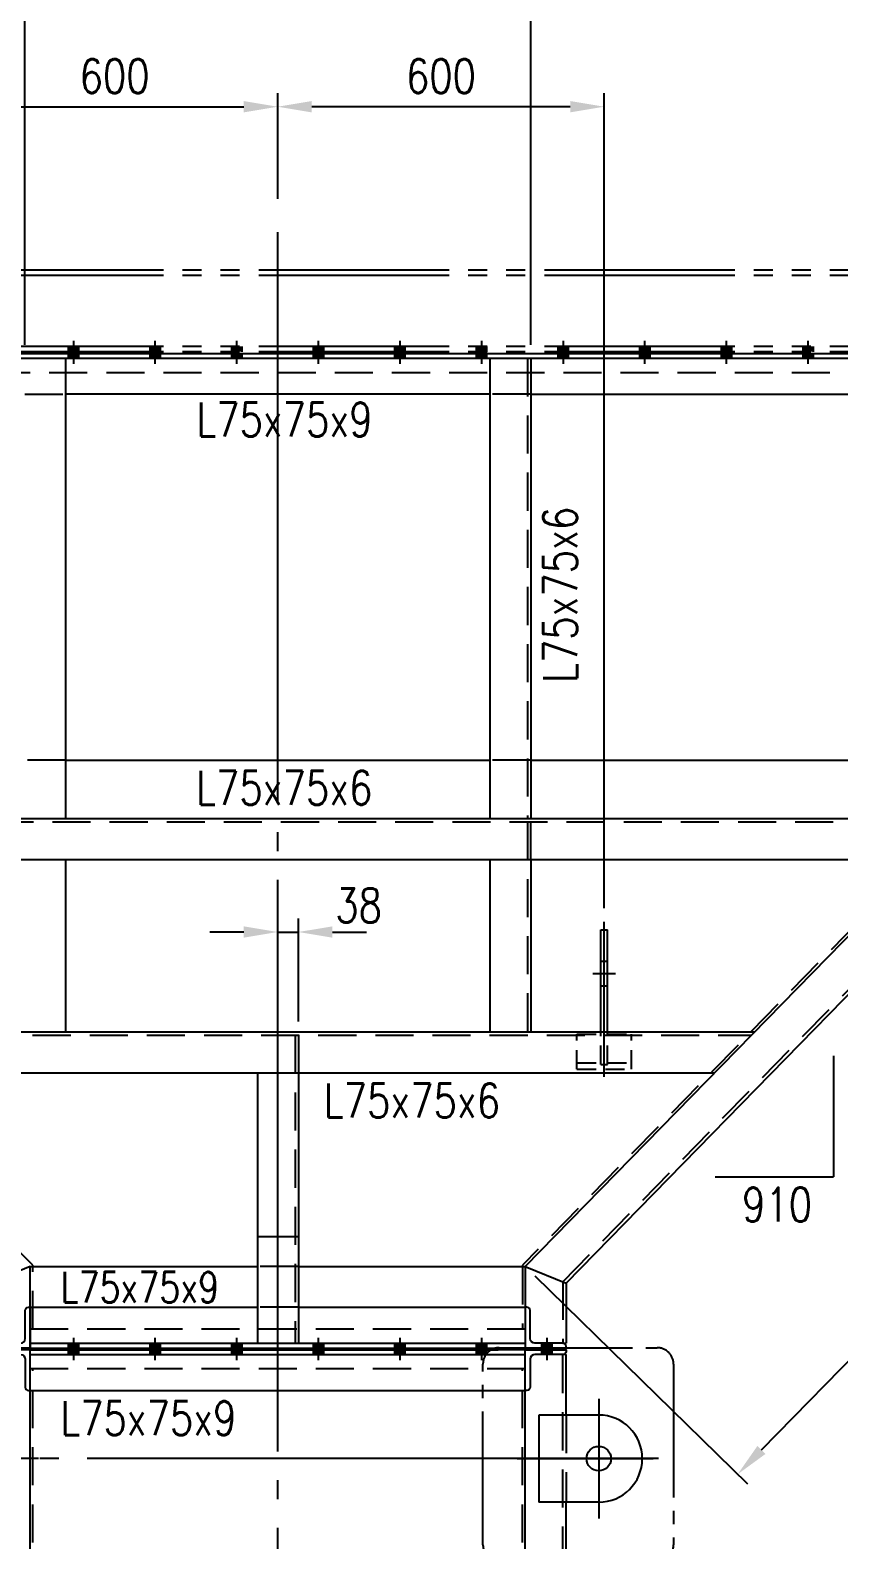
# Model space of a CAD drawing. Header units: millimetres. Extents: x 0 to 134087, y -49114 to 20834.
# Drawn here: x 117167 to 118653, y -38337 to -35565 of the extents above; entities that cross this region are included whole.
import ezdxf

# ---------------------------------------------------------------- set-up
doc = ezdxf.new("R2010")
doc.units = ezdxf.units.MM
doc.header["$LTSCALE"] = 35
for name, pattern in [('JNK-CENTER', [34, 30, -1.5, 1, -1.5]), ('JNK-HIDDEN', [3, 2, -1]), ('JNK-PHANTOM', [15, 10, -1, 1, -1, 1, -1]), ('PH2', [15, 10, -1, 1, -1, 1, -1])]:
    doc.linetypes.add(name, pattern=pattern)
for name, color, linetype in [('CEN-R', 1, 'JNK-CENTER'), ('CON-G', 3, 'Continuous'), ('CON-W', 7, 'Continuous'), ('CON-Y', 2, 'Continuous'), ('det', 2, 'PH2'), ('Dim-W', 7, 'Continuous'), ('HID-Y', 2, 'JNK-HIDDEN'), ('PHA-M', 6, 'JNK-PHANTOM'), ('STL-OBJT', 7, 'Continuous')]:
    doc.layers.add(name, color=color, linetype=linetype)
doc.styles.add('SIMPLEX', font='simplex.shx', dxfattribs={"width": 0.8})
doc.dimstyles.new('DIM25', dxfattribs={"dimscale": 25, "dimtxt": 2.5, "dimasz": 2.5, "dimexe": 1, "dimexo": 1, "dimgap": 1, "dimtad": 1, "dimdec": 1, "dimdsep": 46, "dimtxsty": 'SIMPLEX', "dimcen": 0, "dimclrt": 2, "dimazin": 2, "dimtfac": 1, "dimtdec": 1, "dimtix": 1, "dimtmove": 2, "dimatfit": 0, "dimfxl": 0.18, "dimtolj": 1, "dimtzin": 0, "dimarcsym": 0})

# ---------------------------------------------------------------- blocks, each defined once
blk = doc.blocks.new('*D3129')
at = {"layer": 'DEFPOINTS', "color": 0, "transparency": 16777216}
for p in [(116256.7, -36905.2), (115692.4, -37835.2), (117166.7, -37835.2)]:
    blk.add_point(p, dxfattribs=at)
at = {"layer": 'Dim-W', "color": 0, "lineweight": -2, "transparency": 16777216}
for p, q in [((116231.7, -36905.2), (115667.4, -36905.2)), ((115692.4, -36967.7), (115692.4, -37772.7)), ((117141.7, -37835.2), (115667.4, -37835.2))]:
    blk.add_line(p, q, dxfattribs=at)
at = {"layer": 'Dim-W', "color": 0, "transparency": 16777216}
for points in [[(115682, -36967.7), (115702.8, -36967.7), (115692.4, -36905.2)], [(115682, -37772.7), (115702.8, -37772.7), (115692.4, -37835.2)]]:
    blk.add_solid(points, dxfattribs=at)
at = {"layer": 'Dim-W', "color": 2, "transparency": 16777216, "insert": (115636.2, -37370.2), "char_height": 62.5, "attachment_point": 5, "rotation": 90, "style": 'SIMPLEX', "bg_fill": 3, "box_fill_scale": 1.1, "bg_fill_color": 256, "bg_fill_true_color": 13158600, "bg_fill_transparency": 0}
blk.add_mtext('\\A1;930', dxfattribs=at)
blk = doc.blocks.new('*D3130')
at = {"layer": 'DEFPOINTS', "color": 0, "transparency": 16777216}
for p in [(118986.7, -35245), (116256.7, -36005.2), (118986.7, -36005.2)]:
    blk.add_point(p, dxfattribs=at)
at = {"layer": 'Dim-W', "color": 0, "lineweight": -2, "transparency": 16777216}
for p, q in [((116256.7, -35980.2), (116256.7, -35220)), ((118986.7, -35980.2), (118986.7, -35220)), ((116319.2, -35245), (118924.2, -35245))]:
    blk.add_line(p, q, dxfattribs=at)
at = {"layer": 'Dim-W', "color": 0, "transparency": 16777216}
for points in [[(116319.2, -35234.6), (116319.2, -35255.4), (116256.7, -35245)], [(118924.2, -35234.6), (118924.2, -35255.4), (118986.7, -35245)]]:
    blk.add_solid(points, dxfattribs=at)
at = {"layer": 'Dim-W', "color": 2, "transparency": 16777216, "insert": (117621.7, -35188.7), "char_height": 62.5, "attachment_point": 5, "style": 'SIMPLEX', "bg_fill": 3, "box_fill_scale": 1.1, "bg_fill_color": 256, "bg_fill_true_color": 13158600, "bg_fill_transparency": 0}
blk.add_mtext('\\A1;2730', dxfattribs=at)
blk = doc.blocks.new('*D3131')
at = {"layer": 'DEFPOINTS', "color": 0, "transparency": 16777216}
for p in [(118986.7, -36905.2), (119376.9, -37287.1), (118076.7, -37835.2)]:
    blk.add_point(p, dxfattribs=at)
at = {"layer": 'Dim-W', "color": 0, "lineweight": -2, "transparency": 16777216}
for p, q in [((119004.5, -36922.7), (119394.8, -37304.6)), ((118510.6, -38172.4), (119333.2, -37331.8)), ((118094.5, -37852.7), (118484.8, -38234.6))]:
    blk.add_line(p, q, dxfattribs=at)
at = {"layer": 'Dim-W', "color": 0, "transparency": 16777216}
for points in [[(119325.7, -37324.5), (119340.6, -37339.1), (119376.9, -37287.1)], [(118503.2, -38165.1), (118518.1, -38179.7), (118466.9, -38217.1)]]:
    blk.add_solid(points, dxfattribs=at)
at = {"layer": 'Dim-W', "color": 2, "transparency": 16777216, "insert": (118881.7, -37712.8), "char_height": 62.5, "attachment_point": 5, "rotation": 45.6228, "style": 'SIMPLEX', "bg_fill": 3, "box_fill_scale": 1.1, "bg_fill_color": 256, "bg_fill_true_color": 13158600, "bg_fill_transparency": 0}
blk.add_mtext('\\A1;1301', dxfattribs=at)
blk = doc.blocks.new('A$C297B3EFB')
at = {"layer": 'CEN-R'}
for p, q in [((50, 0), (50, 285.1)), ((29, 190.1), (71, 190.1))]:
    blk.add_line(p, q, dxfattribs=at)
at = {"layer": 'CON-G'}
for p, q in [((44, 82.6), (44, 270.1)), ((44, 270.1), (56, 270.1)), ((56, 82.6), (56, 270.1))]:
    blk.add_line(p, q, dxfattribs=at)
at = {"layer": 'HID-Y'}
for p, q in [((44, 212.6), (56, 212.6)), ((44, 167.6), (56, 167.6)), ((44, 22.7), (56, 22.7))]:
    blk.add_line(p, q, dxfattribs=at)
at = {"layer": 'HID-Y', "ltscale": 0.5}
for p, q in [((0, 78.6), (44, 78.6)), ((0, 14.4), (0, 78.6)), ((44, 22.7), (44, 82.6)), ((56, 22.7), (56, 82.6)), ((56, 78.6), (100, 78.6)), ((100, 14.4), (100, 78.6)), ((0, 25.8), (44, 25.8)), ((0, 14.4), (100, 14.4)), ((56, 25.8), (100, 25.8))]:
    blk.add_line(p, q, dxfattribs=at)
blk = doc.blocks.new('*D3137')
at = {"layer": 'DEFPOINTS', "color": 0, "transparency": 16777216}
for p in [(118086.7, -35505.1), (117156.7, -36167.2), (118086.7, -36167.2)]:
    blk.add_point(p, dxfattribs=at)
at = {"layer": 'Dim-W', "color": 0, "lineweight": -2, "transparency": 16777216}
for p, q in [((117156.7, -36142.2), (117156.7, -35480.1)), ((118086.7, -36142.2), (118086.7, -35480.1)), ((117219.2, -35505.1), (118024.2, -35505.1))]:
    blk.add_line(p, q, dxfattribs=at)
at = {"layer": 'Dim-W', "color": 0, "transparency": 16777216}
for points in [[(117219.2, -35494.7), (117219.2, -35515.5), (117156.7, -35505.1)], [(118024.2, -35494.7), (118024.2, -35515.5), (118086.7, -35505.1)]]:
    blk.add_solid(points, dxfattribs=at)
at = {"layer": 'Dim-W', "color": 2, "transparency": 16777216, "insert": (117621.7, -35448.8), "char_height": 62.5, "attachment_point": 5, "style": 'SIMPLEX', "bg_fill": 3, "box_fill_scale": 1.1, "bg_fill_color": 256, "bg_fill_true_color": 13158600, "bg_fill_transparency": 0}
blk.add_mtext('\\A1;930', dxfattribs=at)
blk = doc.blocks.new('*D3138')
at = {"layer": 'DEFPOINTS', "color": 0, "transparency": 16777216}
for p in [(118086.7, -35505.1), (118986.7, -36005.2), (118086.7, -36167.2)]:
    blk.add_point(p, dxfattribs=at)
at = {"layer": 'Dim-W', "color": 0, "lineweight": -2, "transparency": 16777216}
for p, q in [((118086.7, -36142.2), (118086.7, -35480.1)), ((118986.7, -35980.2), (118986.7, -35480.1)), ((118924.2, -35505.1), (118149.2, -35505.1))]:
    blk.add_line(p, q, dxfattribs=at)
at = {"layer": 'Dim-W', "color": 0, "transparency": 16777216}
for points in [[(118149.2, -35494.7), (118149.2, -35515.5), (118086.7, -35505.1)], [(118924.2, -35494.7), (118924.2, -35515.5), (118986.7, -35505.1)]]:
    blk.add_solid(points, dxfattribs=at)
at = {"layer": 'Dim-W', "color": 2, "transparency": 16777216, "insert": (118536.7, -35448.8), "char_height": 62.5, "attachment_point": 5, "style": 'SIMPLEX', "bg_fill": 3, "box_fill_scale": 1.1, "bg_fill_color": 256, "bg_fill_true_color": 13158600, "bg_fill_transparency": 0}
blk.add_mtext('\\A1;900', dxfattribs=at)
blk = doc.blocks.new('*D3139')
at = {"layer": 'DEFPOINTS', "color": 0, "transparency": 16777216}
for p in [(117621.7, -35705.1), (117621.7, -35899.2), (117021.7, -37202.1)]:
    blk.add_point(p, dxfattribs=at)
at = {"layer": 'Dim-W', "color": 0, "lineweight": -2, "transparency": 16777216}
for p, q in [((117021.7, -37177.1), (117021.7, -35680.1)), ((117621.7, -35874.2), (117621.7, -35680.1)), ((117084.2, -35705.1), (117559.2, -35705.1))]:
    blk.add_line(p, q, dxfattribs=at)
at = {"layer": 'Dim-W', "color": 0, "transparency": 16777216}
for points in [[(117084.2, -35694.7), (117084.2, -35715.5), (117021.7, -35705.1)], [(117559.2, -35694.7), (117559.2, -35715.5), (117621.7, -35705.1)]]:
    blk.add_solid(points, dxfattribs=at)
at = {"layer": 'Dim-W', "color": 2, "transparency": 16777216, "insert": (117321.7, -35648.8), "char_height": 62.5, "attachment_point": 5, "style": 'SIMPLEX', "bg_fill": 3, "box_fill_scale": 1.1, "bg_fill_color": 256, "bg_fill_true_color": 13158600, "bg_fill_transparency": 0}
blk.add_mtext('\\A1;600', dxfattribs=at)
blk = doc.blocks.new('*D3140')
at = {"layer": 'DEFPOINTS', "color": 0, "transparency": 16777216}
for p in [(117621.7, -35705.1), (117621.7, -35899.2), (118221.7, -37202.1)]:
    blk.add_point(p, dxfattribs=at)
at = {"layer": 'Dim-W', "color": 0, "lineweight": -2, "transparency": 16777216}
for p, q in [((117621.7, -35874.2), (117621.7, -35680.1)), ((118221.7, -37177.1), (118221.7, -35680.1)), ((118159.2, -35705.1), (117684.2, -35705.1))]:
    blk.add_line(p, q, dxfattribs=at)
at = {"layer": 'Dim-W', "color": 0, "transparency": 16777216}
for points in [[(117684.2, -35694.7), (117684.2, -35715.5), (117621.7, -35705.1)], [(118159.2, -35694.7), (118159.2, -35715.5), (118221.7, -35705.1)]]:
    blk.add_solid(points, dxfattribs=at)
at = {"layer": 'Dim-W', "color": 2, "transparency": 16777216, "insert": (117921.7, -35648.8), "char_height": 62.5, "attachment_point": 5, "style": 'SIMPLEX', "bg_fill": 3, "box_fill_scale": 1.1, "bg_fill_color": 256, "bg_fill_true_color": 13158600, "bg_fill_transparency": 0}
blk.add_mtext('\\A1;600', dxfattribs=at)
blk = doc.blocks.new('*D3141')
at = {"layer": 'DEFPOINTS', "color": 0, "transparency": 16777216}
for p in [(117621.7, -37221), (117659.7, -37221), (117659.7, -37410.6)]:
    blk.add_point(p, dxfattribs=at)
at = {"layer": 'Dim-W', "color": 0, "lineweight": -2, "transparency": 16777216}
for p, q in [((117659.7, -37385.6), (117659.7, -37196)), ((117559.2, -37221), (117496.7, -37221)), ((117621.7, -37221), (117659.7, -37221)), ((117722.2, -37221), (117784.7, -37221))]:
    blk.add_line(p, q, dxfattribs=at)
at = {"layer": 'Dim-W', "color": 0, "transparency": 16777216}
blk.add_solid([(117559.2, -37210.6), (117559.2, -37231.4), (117621.7, -37221)], dxfattribs=at)
at = {"layer": 'Dim-W', "color": 2, "transparency": 16777216, "insert": (117770.2, -37172.1), "char_height": 62.5, "attachment_point": 5, "style": 'SIMPLEX', "bg_fill": 3, "box_fill_scale": 1.1, "bg_fill_color": 256, "bg_fill_true_color": 13158600, "bg_fill_transparency": 0}
blk.add_mtext('\\A1;38', dxfattribs=at)
at = {"layer": 'Dim-W', "color": 0, "transparency": 16777216}
blk.add_solid([(117722.2, -37210.6), (117722.2, -37231.4), (117659.7, -37221)], dxfattribs=at)

msp = doc.modelspace()

# ---------------------------------------------------------------- hatches: boundary and pattern name
at = {"layer": 'CON-W'}
h = msp.add_hatch(color=256, dxfattribs=at)
h.paths.add_polyline_path([(117256.1578, -37976.2481), (117237.1578, -37976.2481), (117237.1578, -37985.2481), (117256.1578, -37985.2481)])
h.paths.add_polyline_path([(117256.1578, -37988.2481), (117237.1578, -37988.2481), (117237.1578, -37997.2481), (117256.1578, -37997.2481)])
h = msp.add_hatch(color=256, dxfattribs=at)
h.paths.add_polyline_path([(117406.1578, -37976.2481), (117387.1578, -37976.2481), (117387.1578, -37985.2481), (117406.1578, -37985.2481)])
h.paths.add_polyline_path([(117406.1578, -37988.2481), (117387.1578, -37988.2481), (117387.1578, -37997.2481), (117406.1578, -37997.2481)])
h = msp.add_hatch(color=256, dxfattribs=at)
h.paths.add_polyline_path([(117556.1578, -37976.2481), (117537.1578, -37976.2481), (117537.1578, -37985.2481), (117556.1578, -37985.2481)])
h.paths.add_polyline_path([(117556.1578, -37988.2481), (117537.1578, -37988.2481), (117537.1578, -37997.2481), (117556.1578, -37997.2481)])
h = msp.add_hatch(color=256, dxfattribs=at)
h.paths.add_polyline_path([(117687.1578, -37976.2481), (117706.1578, -37976.2481), (117706.1578, -37985.2481), (117687.1578, -37985.2481)])
h.paths.add_polyline_path([(117687.1578, -37988.2481), (117706.1578, -37988.2481), (117706.1578, -37997.2481), (117687.1578, -37997.2481)])
h = msp.add_hatch(color=256, dxfattribs=at)
h.paths.add_polyline_path([(117837.1578, -37976.2481), (117856.1578, -37976.2481), (117856.1578, -37985.2481), (117837.1578, -37985.2481)])
h.paths.add_polyline_path([(117837.1578, -37988.2481), (117856.1578, -37988.2481), (117856.1578, -37997.2481), (117837.1578, -37997.2481)])
h = msp.add_hatch(color=256, dxfattribs=at)
h.paths.add_polyline_path([(117987.1578, -37976.2481), (118006.1578, -37976.2481), (118006.1578, -37985.2481), (117987.1578, -37985.2481)])
h.paths.add_polyline_path([(117987.1578, -37988.2481), (118006.1578, -37988.2481), (118006.1578, -37997.2481), (117987.1578, -37997.2481)])
h = msp.add_hatch(color=256, dxfattribs=at)
h.paths.add_polyline_path([(118107.1578, -37976.2481), (118126.1578, -37976.2481), (118126.1578, -37985.2481), (118107.1578, -37985.2481)])
h.paths.add_polyline_path([(118107.1578, -37988.2481), (118126.1578, -37988.2481), (118126.1578, -37997.2481), (118107.1578, -37997.2481)])
at = {"layer": 'Dim-W'}
h = msp.add_hatch(color=256, dxfattribs=at)
h.paths.add_polyline_path([(117246.6578, -36155.2481), (117246.6578, -36145.2481), (117237.1578, -36145.2481), (117237.1578, -36155.2481)])
h.paths.add_polyline_path([(117246.6578, -36155.2481), (117256.1578, -36155.2481), (117256.1578, -36145.2481), (117246.6578, -36145.2481)])
h.paths.add_polyline_path([(117246.6578, -36158.2481), (117237.1578, -36158.2481), (117237.1578, -36167.2481), (117246.6578, -36167.2481)])
h.paths.add_polyline_path([(117256.1578, -36167.2481), (117256.1578, -36158.2481), (117246.6578, -36158.2481), (117246.6578, -36167.2481)])
h = msp.add_hatch(color=256, dxfattribs=at)
h.paths.add_polyline_path([(117396.6578, -36155.2481), (117396.6578, -36145.2481), (117387.1578, -36145.2481), (117387.1578, -36155.2481)])
h.paths.add_polyline_path([(117396.6578, -36155.2481), (117406.1578, -36155.2481), (117406.1578, -36145.2481), (117396.6578, -36145.2481)])
h.paths.add_polyline_path([(117396.6578, -36158.2481), (117387.1578, -36158.2481), (117387.1578, -36167.2481), (117396.6578, -36167.2481)])
h.paths.add_polyline_path([(117406.1578, -36167.2481), (117406.1578, -36158.2481), (117396.6578, -36158.2481), (117396.6578, -36167.2481)])
h = msp.add_hatch(color=256, dxfattribs=at)
h.paths.add_polyline_path([(117546.6578, -36155.2481), (117546.6578, -36145.2481), (117537.1578, -36145.2481), (117537.1578, -36155.2481)])
h.paths.add_polyline_path([(117546.6578, -36155.2481), (117556.1578, -36155.2481), (117556.1578, -36145.2481), (117546.6578, -36145.2481)])
h.paths.add_polyline_path([(117546.6578, -36158.2481), (117537.1578, -36158.2481), (117537.1578, -36167.2481), (117546.6578, -36167.2481)])
h.paths.add_polyline_path([(117556.1578, -36167.2481), (117556.1578, -36158.2481), (117546.6578, -36158.2481), (117546.6578, -36167.2481)])
h = msp.add_hatch(color=256, dxfattribs=at)
h.paths.add_polyline_path([(117696.6578, -36155.2481), (117696.6578, -36145.2481), (117706.1578, -36145.2481), (117706.1578, -36155.2481)])
h.paths.add_polyline_path([(117696.6578, -36155.2481), (117687.1578, -36155.2481), (117687.1578, -36145.2481), (117696.6578, -36145.2481)])
h.paths.add_polyline_path([(117696.6578, -36158.2481), (117706.1578, -36158.2481), (117706.1578, -36167.2481), (117696.6578, -36167.2481)])
h.paths.add_polyline_path([(117687.1578, -36167.2481), (117687.1578, -36158.2481), (117696.6578, -36158.2481), (117696.6578, -36167.2481)])
h = msp.add_hatch(color=256, dxfattribs=at)
h.paths.add_polyline_path([(117846.6578, -36155.2481), (117846.6578, -36145.2481), (117856.1578, -36145.2481), (117856.1578, -36155.2481)])
h.paths.add_polyline_path([(117846.6578, -36155.2481), (117837.1578, -36155.2481), (117837.1578, -36145.2481), (117846.6578, -36145.2481)])
h.paths.add_polyline_path([(117846.6578, -36158.2481), (117856.1578, -36158.2481), (117856.1578, -36167.2481), (117846.6578, -36167.2481)])
h.paths.add_polyline_path([(117837.1578, -36167.2481), (117837.1578, -36158.2481), (117846.6578, -36158.2481), (117846.6578, -36167.2481)])
h = msp.add_hatch(color=256, dxfattribs=at)
h.paths.add_polyline_path([(117996.6578, -36155.2481), (117996.6578, -36145.2481), (118006.1578, -36145.2481), (118006.1578, -36155.2481)])
h.paths.add_polyline_path([(117996.6578, -36155.2481), (117987.1578, -36155.2481), (117987.1578, -36145.2481), (117996.6578, -36145.2481)])
h.paths.add_polyline_path([(117996.6578, -36158.2481), (118006.1578, -36158.2481), (118006.1578, -36167.2481), (117996.6578, -36167.2481)])
h.paths.add_polyline_path([(117987.1578, -36167.2481), (117987.1578, -36158.2481), (117996.6578, -36158.2481), (117996.6578, -36167.2481)])
h = msp.add_hatch(color=256, dxfattribs=at)
h.paths.add_polyline_path([(118146.6578, -36155.2481), (118146.6578, -36145.2481), (118156.1578, -36145.2481), (118156.1578, -36155.2481)])
h.paths.add_polyline_path([(118146.6578, -36155.2481), (118137.1578, -36155.2481), (118137.1578, -36145.2481), (118146.6578, -36145.2481)])
h.paths.add_polyline_path([(118146.6578, -36158.2481), (118156.1578, -36158.2481), (118156.1578, -36167.2481), (118146.6578, -36167.2481)])
h.paths.add_polyline_path([(118137.1578, -36167.2481), (118137.1578, -36158.2481), (118146.6578, -36158.2481), (118146.6578, -36167.2481)])
h = msp.add_hatch(color=256, dxfattribs=at)
h.paths.add_polyline_path([(118296.6578, -36155.2481), (118296.6578, -36145.2481), (118306.1578, -36145.2481), (118306.1578, -36155.2481)])
h.paths.add_polyline_path([(118296.6578, -36155.2481), (118287.1578, -36155.2481), (118287.1578, -36145.2481), (118296.6578, -36145.2481)])
h.paths.add_polyline_path([(118296.6578, -36158.2481), (118306.1578, -36158.2481), (118306.1578, -36167.2481), (118296.6578, -36167.2481)])
h.paths.add_polyline_path([(118287.1578, -36167.2481), (118287.1578, -36158.2481), (118296.6578, -36158.2481), (118296.6578, -36167.2481)])
h = msp.add_hatch(color=256, dxfattribs=at)
h.paths.add_polyline_path([(118446.6578, -36155.2481), (118446.6578, -36145.2481), (118456.1578, -36145.2481), (118456.1578, -36155.2481)])
h.paths.add_polyline_path([(118446.6578, -36155.2481), (118437.1578, -36155.2481), (118437.1578, -36145.2481), (118446.6578, -36145.2481)])
h.paths.add_polyline_path([(118446.6578, -36158.2481), (118456.1578, -36158.2481), (118456.1578, -36167.2481), (118446.6578, -36167.2481)])
h.paths.add_polyline_path([(118437.1578, -36167.2481), (118437.1578, -36158.2481), (118446.6578, -36158.2481), (118446.6578, -36167.2481)])
h = msp.add_hatch(color=256, dxfattribs=at)
h.paths.add_polyline_path([(118596.6578, -36155.2481), (118596.6578, -36145.2481), (118606.1578, -36145.2481), (118606.1578, -36155.2481)])
h.paths.add_polyline_path([(118596.6578, -36155.2481), (118587.1578, -36155.2481), (118587.1578, -36145.2481), (118596.6578, -36145.2481)])
h.paths.add_polyline_path([(118596.6578, -36158.2481), (118606.1578, -36158.2481), (118606.1578, -36167.2481), (118596.6578, -36167.2481)])
h.paths.add_polyline_path([(118587.1578, -36167.2481), (118587.1578, -36158.2481), (118596.6578, -36158.2481), (118596.6578, -36167.2481)])

# ---------------------------------------------------------------- linework, layer by layer
at = {"layer": 'CEN-R'}
for p, q in [((117621.6578, -40555.2481), (117621.6578, -35899.2481)), ((117246.6578, -36177.2481), (117246.6578, -36135.2481)), ((117396.6578, -36177.2481), (117396.6578, -36135.2481)), ((117546.6578, -36177.2481), (117546.6578, -36135.2481)), ((117696.6578, -36177.2481), (117696.6578, -36135.2481)), ((117846.6578, -36177.2481), (117846.6578, -36135.2481)), ((117996.6578, -36177.2481), (117996.6578, -36135.2481)), ((118146.6578, -36177.2481), (118146.6578, -36135.2481)), ((118296.6578, -36177.2481), (118296.6578, -36135.2481)), ((118446.6578, -36177.2481), (118446.6578, -36135.2481)), ((118596.6578, -36177.2481), (118596.6578, -36135.2481)), ((117246.6578, -38007.2481), (117246.6578, -37966.2481)), ((117396.6578, -38007.2481), (117396.6578, -37966.2481)), ((117546.6578, -38007.2481), (117546.6578, -37966.2481)), ((117696.6578, -38007.2481), (117696.6578, -37966.2481)), ((117846.6578, -38007.2481), (117846.6578, -37966.2481)), ((117996.6578, -38007.2481), (117996.6578, -37966.2481)), ((118116.6578, -38007.2481), (118116.6578, -37966.2481)), ((118211.6578, -38078.2481), (118211.6578, -38298.2481)), ((118321.6578, -38188.2481), (116921.6578, -38188.2481)), ((117181.6578, -38188.2481), (116931.6578, -38188.2481)), ((118061.6578, -38188.2481), (118311.6578, -38188.2481))]:
    msp.add_line(p, q, dxfattribs=at)
at = {"layer": 'CON-G'}
for p, q in [((116256.6578, -36158.2481), (118986.6578, -36158.2481)), ((116256.6578, -36167.2481), (118986.6578, -36167.2481)), ((117231.6577, -36167.2481), (117231.6578, -37012.6383)), ((118011.6578, -36167.2481), (118011.6578, -37012.6383)), ((118086.6578, -36167.2481), (118086.6578, -37012.6383)), ((118011.6578, -36233.2481), (117231.6577, -36233.2481)), ((118086.6578, -36233.2481), (118986.6578, -36233.2481)), ((117231.6578, -36905.2481), (118011.6578, -36905.2481)), ((118076.6578, -37835.2481), (118986.6578, -36905.2481)), ((118086.6578, -36905.2481), (118986.6578, -36905.2481)), ((118151.6578, -37865.8377), (119061.6578, -36935.8377)), ((117231.6578, -37087.6383), (117231.6578, -37404.6298)), ((118011.6578, -37087.6383), (118011.6577, -37404.6298)), ((118086.6578, -37087.6383), (118086.6577, -37404.6298)), ((116745.3001, -37404.6298), (118498.0154, -37404.6298)), ((116818.6872, -37479.6298), (118424.6283, -37479.6298)), ((117584.6577, -37479.6298), (117584.6577, -37976.2481)), ((117659.6577, -37479.6298), (117659.6577, -37976.2481)), ((117659.6577, -37780.8475), (117584.6577, -37780.8475)), ((117166.6578, -37835.2481), (117091.6578, -37865.8377)), ((117166.6578, -37985.2481), (117166.6578, -37835.2481)), ((117166.6578, -37835.2481), (117584.6577, -37835.2481)), ((117659.6577, -37835.2481), (118076.6578, -37835.2481)), ((118076.6578, -37835.2481), (118151.6578, -37865.8377)), ((118151.6578, -37865.8377), (118151.6578, -37976.2481)), ((117166.6578, -37910.2481), (117584.6577, -37910.2481)), ((117659.6577, -37910.2481), (118076.6578, -37910.2481)), ((117166.6578, -37976.2481), (118076.6578, -37976.2481)), ((117166.6578, -37985.2481), (118076.6578, -37985.2481)), ((118145.6578, -37976.2481), (118151.6578, -37976.2481)), ((118076.6578, -37988.2481), (117166.6578, -37988.2481)), ((117166.6578, -37988.2481), (118026.6578, -37988.2481)), ((117166.6578, -37997.2481), (118076.6578, -37997.2481)), ((118151.6578, -37997.2481), (118145.6578, -37997.2481)), ((118151.6578, -38108.2481), (118151.6578, -37997.2481)), ((117166.6578, -39022.2481), (117166.6578, -38023.2481)), ((118076.6578, -39022.2481), (118076.6578, -38023.2481)), ((117166.6578, -38063.2481), (118076.6578, -38063.2481)), ((118211.6578, -38268.2481), (118101.6578, -38268.2481)), ((118151.6578, -40063.2481), (118151.6578, -38268.2481))]:
    msp.add_line(p, q, dxfattribs=at)
msp.add_lwpolyline([(118076.6578, -37835.2481), (118076.6578, -37835.2481), (118076.6578, -37950.2481)], dxfattribs=at)
for points in [[(117166.6578, -37985.2481), (117091.6578, -37985.2481), (117091.6578, -37982.2481, -0.414213562), (117097.6578, -37976.2481), (117149.1578, -37976.2481, 0.414213562), (117157.6578, -37967.7481), (117157.6578, -37916.2481, -0.414213562), (117163.6578, -37910.2481), (117166.6578, -37910.2481)], [(118076.6578, -37985.2481), (118151.6578, -37985.2481), (118151.6578, -37982.2481, 0.414213562), (118145.6578, -37976.2481), (118094.1578, -37976.2481, -0.414213562), (118085.6578, -37967.7481), (118085.6578, -37916.2481, 0.414213562), (118079.6578, -37910.2481), (118076.6578, -37910.2481)], [(117166.6578, -37988.2481), (117091.6578, -37988.2481), (117091.6578, -37991.2481, 0.414213562), (117097.6578, -37997.2481), (117149.1578, -37997.2481, -0.414213562), (117157.6578, -38005.7481), (117157.6578, -38057.2481, 0.414213562), (117163.6578, -38063.2481), (117166.6578, -38063.2481)], [(118076.6578, -37988.2481), (118151.6578, -37988.2481), (118151.6578, -37991.2481, -0.414213562), (118145.6578, -37997.2481), (118094.1578, -37997.2481, 0.414213562), (118085.6578, -38005.7481), (118085.6578, -38057.2481, -0.414213562), (118079.6578, -38063.2481), (118076.6578, -38063.2481)]]:
    msp.add_lwpolyline(points, format="xyb", close=True, dxfattribs=at)
msp.add_circle((118211.6578, -38188.2481), 22.5, dxfattribs=at)
msp.add_arc((118211.6578, -38188.2481), 80, 270, 90, dxfattribs=at)
at = {"layer": 'det', "ltscale": 0.7}
msp.add_lwpolyline([(118028.7918, -37984.6802), (118319.2323, -37984.6802, -0.414213562), (118349.2323, -38014.6802), (118349.2323, -38346.5591, -0.414213562), (118319.2323, -38376.5591), (118028.7918, -38376.5591, -0.414213562), (117998.7918, -38346.5591), (117998.7918, -38014.6802, -0.414213562)], format="xyb", close=True, dxfattribs=at)
at = {"layer": 'HID-Y'}
for p, q in [((117237.1578, -36155.2481), (117237.1578, -36145.2481)), ((117256.1578, -36155.2481), (117256.1578, -36145.2481)), ((117387.1578, -36155.2481), (117387.1578, -36145.2481)), ((117406.1578, -36155.2481), (117406.1578, -36145.2481)), ((117537.1578, -36155.2481), (117537.1578, -36145.2481)), ((117556.1578, -36155.2481), (117556.1578, -36145.2481)), ((117687.1578, -36155.2481), (117687.1578, -36145.2481)), ((117706.1578, -36155.2481), (117706.1578, -36145.2481)), ((117837.1578, -36155.2481), (117837.1578, -36145.2481)), ((117856.1578, -36155.2481), (117856.1578, -36145.2481)), ((117987.1578, -36155.2481), (117987.1578, -36145.2481)), ((118006.1578, -36155.2481), (118006.1578, -36145.2481)), ((118137.1578, -36155.2481), (118137.1578, -36145.2481)), ((118156.1578, -36155.2481), (118156.1578, -36145.2481)), ((118287.1578, -36155.2481), (118287.1578, -36145.2481)), ((118306.1578, -36155.2481), (118306.1578, -36145.2481)), ((118437.1578, -36155.2481), (118437.1578, -36145.2481)), ((118456.1578, -36155.2481), (118456.1578, -36145.2481)), ((118587.1578, -36155.2481), (118587.1578, -36145.2481)), ((118606.1578, -36155.2481), (118606.1578, -36145.2481)), ((117237.1578, -36167.2481), (117237.1578, -36158.2481)), ((117256.1578, -36167.2481), (117256.1578, -36158.2481)), ((117387.1578, -36167.2481), (117387.1578, -36158.2481)), ((117406.1578, -36167.2481), (117406.1578, -36158.2481)), ((117537.1578, -36167.2481), (117537.1578, -36158.2481)), ((117556.1578, -36167.2481), (117556.1578, -36158.2481)), ((117687.1578, -36167.2481), (117687.1578, -36158.2481)), ((117706.1578, -36167.2481), (117706.1578, -36158.2481)), ((117837.1578, -36167.2481), (117837.1578, -36158.2481)), ((117856.1578, -36167.2481), (117856.1578, -36158.2481)), ((117987.1578, -36167.2481), (117987.1578, -36158.2481)), ((118006.1578, -36167.2481), (118006.1578, -36158.2481)), ((118080.6578, -36167.2481), (118080.6578, -37012.6383)), ((118137.1578, -36167.2481), (118137.1578, -36158.2481)), ((118156.1578, -36167.2481), (118156.1578, -36158.2481)), ((118287.1578, -36167.2481), (118287.1578, -36158.2481)), ((118306.1578, -36167.2481), (118306.1578, -36158.2481)), ((118437.1578, -36167.2481), (118437.1578, -36158.2481)), ((118456.1578, -36167.2481), (118456.1578, -36158.2481)), ((118587.1578, -36167.2481), (118587.1578, -36158.2481)), ((118606.1578, -36167.2481), (118606.1578, -36158.2481)), ((116256.6578, -36193.2481), (118986.6578, -36193.2481)), ((117156.6577, -36233.2481), (117231.6577, -36233.2481)), ((118086.6578, -36233.2481), (118011.6578, -36233.2481)), ((117171.6578, -37833.2088), (116261.6578, -36903.2088)), ((118145.6578, -37863.3905), (119055.6578, -36933.3905)), ((118080.6578, -37018.6383), (118080.6577, -37404.6298)), ((116751.171, -37410.6298), (118492.1445, -37410.6298)), ((117653.6577, -37410.6298), (117653.6577, -37976.2481)), ((117659.6577, -37410.6298), (117659.6577, -37479.6298)), ((117171.6578, -37950.2481), (117171.6578, -37833.2088)), ((117659.6577, -37835.2481), (117584.6577, -37835.2481)), ((118145.6578, -37863.3905), (118145.6578, -37976.2481)), ((117659.6577, -37910.2481), (117584.6577, -37910.2481)), ((118076.6578, -37950.2481), (117166.6578, -37950.2481)), ((117237.1578, -37985.2481), (117237.1578, -37976.2481)), ((117256.1578, -37985.2481), (117256.1578, -37976.2481)), ((117387.1578, -37985.2481), (117387.1578, -37976.2481)), ((117406.1578, -37985.2481), (117406.1578, -37976.2481)), ((117537.1578, -37985.2481), (117537.1578, -37976.2481)), ((117556.1578, -37985.2481), (117556.1578, -37976.2481)), ((117687.1578, -37985.2481), (117687.1578, -37976.2481)), ((117706.1578, -37985.2481), (117706.1578, -37976.2481)), ((117837.1578, -37985.2481), (117837.1578, -37976.2481)), ((117856.1578, -37985.2481), (117856.1578, -37976.2481)), ((117987.1578, -37985.2481), (117987.1578, -37976.2481)), ((118006.1578, -37985.2481), (118006.1578, -37976.2481)), ((118107.1578, -37985.2481), (118107.1578, -37976.2481)), ((118126.1578, -37985.2481), (118126.1578, -37976.2481)), ((117237.1578, -37997.2481), (117237.1578, -37988.2481)), ((117256.1578, -37997.2481), (117256.1578, -37988.2481)), ((117387.1578, -37997.2481), (117387.1578, -37988.2481)), ((117406.1578, -37997.2481), (117406.1578, -37988.2481)), ((117537.1578, -37997.2481), (117537.1578, -37988.2481)), ((117556.1578, -37997.2481), (117556.1578, -37988.2481)), ((117687.1578, -37997.2481), (117687.1578, -37988.2481)), ((117706.1578, -37997.2481), (117706.1578, -37988.2481)), ((117837.1578, -37997.2481), (117837.1578, -37988.2481)), ((117856.1578, -37997.2481), (117856.1578, -37988.2481)), ((117987.1578, -37997.2481), (117987.1578, -37988.2481)), ((118006.1578, -37997.2481), (118006.1578, -37988.2481)), ((118107.1578, -37997.2481), (118107.1578, -37988.2481)), ((118126.1578, -37997.2481), (118126.1578, -37988.2481)), ((118145.6578, -40063.2481), (118145.6578, -37997.2481)), ((118076.6578, -38023.2481), (117166.6578, -38023.2481)), ((117171.6578, -40022.2481), (117171.6578, -38023.2481)), ((118071.6578, -40022.2481), (118071.6578, -38023.2481)), ((118151.6578, -38108.2481), (118151.6578, -38268.2481))]:
    msp.add_line(p, q, dxfattribs=at)
msp.add_lwpolyline([(118981.6578, -36903.2088), (118071.6578, -37833.2088), (118071.6578, -37834.928), (118071.6578, -37950.2481)], dxfattribs=at)
at = {"layer": 'PHA-M'}
for p, q in [((118986.6578, -36005.2481), (116256.6578, -36005.2481)), ((118986.6578, -36015.2481), (116256.6578, -36015.2481)), ((118986.6578, -36145.2481), (116256.6578, -36145.2481)), ((118986.6578, -36155.2481), (116256.6578, -36155.2481))]:
    msp.add_line(p, q, dxfattribs=at)
at = {"layer": 'STL-OBJT'}
for p in [(118643.0556, -37448.5402), (118425.3903, -37670.9894)]:
    msp.add_line(p, (118643.0556, -37670.9894), dxfattribs=at)

# ---------------------------------------------------------------- texts
at = {"layer": 'CON-Y', "style": 'SIMPLEX', "width": 0.8}
for s, height, p in [('L75x75x9', 62.5, (117472.3051, -36310.9058)), ('L75x75x6', 62.5, (117472.0088, -36987.4205)), ('L75x75x6', 62.5, (117706.6101, -37561.9664)), ('910', 62.5, (118475.0638, -37752.9645)), ('L75x75x9', 56.25, (117222.7753, -37901.7338)), ('L75x75x9', 62.5, (117222.1508, -38145.0547))]:
    msp.add_text(s, height=height, dxfattribs=at).set_placement(p)
msp.add_text('L75x75x6', height=62.5, rotation=90, dxfattribs=at).set_placement((118172.2526, -36763.38))

# ---------------------------------------------------------------- next in the draw order: dimensions: what is measured, and where the dimension line sits
at = {"layer": 'Dim-W'}
dim = msp.add_linear_dim(base=(118986.6578, -35244.9938), p1=(116256.6578, -36005.2481), p2=(118986.6578, -36005.2481), dimstyle='DIM25', override={"dimdec": 0, "dimtdec": 0, "dimtix": 0, "dimtmove": 0, "dimatfit": 2, "dimtfill": 1}, dxfattribs=at)
dim.commit()
dim.dimension.update_dxf_attribs({"geometry": '*D3130', "text_midpoint": (117621.6578, -35188.7438)})
dim = msp.add_linear_dim(base=(115692.4019, -37835.2481), p1=(116256.6578, -36905.2481), p2=(117166.6578, -37835.2481), angle=90, dimstyle='DIM25', override={"dimdec": 0, "dimtdec": 0, "dimtix": 0, "dimatfit": 2, "dimtfill": 1}, dxfattribs=at)
dim.commit()
dim.dimension.update_dxf_attribs({"geometry": '*D3129', "text_midpoint": (115636.1519, -37370.2481)})
dim = msp.add_aligned_dim(p1=(118076.6578, -37835.2481), p2=(118986.6578, -36905.2481), distance=-545.9771, dimstyle='DIM25', override={"dimdec": 0, "dimtdec": 0, "dimtix": 0, "dimatfit": 2, "dimtfill": 1}, dxfattribs=at)
dim.commit()
dim.dimension.update_dxf_attribs({"geometry": '*D3131', "text_midpoint": (118881.6905, -37712.7533)})

# ---------------------------------------------------------------- next in the draw order: linework, layer by layer
at = {"layer": 'CON-G'}
for p, q in [((116361.7384, -37012.6383), (118881.5771, -37012.6383)), ((116435.1255, -37087.6383), (118808.19, -37087.6383)), ((118101.6578, -38108.2481), (118101.6578, -38268.2481)), ((118211.6578, -38108.2481), (118101.6578, -38108.2481))]:
    msp.add_line(p, q, dxfattribs=at)
at = {"layer": 'HID-Y'}
for p, q in [((117231.6578, -36905.2481), (117156.6578, -36905.2481)), ((118086.6578, -36905.2481), (118011.6578, -36905.2481)), ((116367.6094, -37018.6383), (118875.7061, -37018.6383)), ((118086.6578, -37087.6383), (118086.6578, -37018.6383))]:
    msp.add_line(p, q, dxfattribs=at)

# ---------------------------------------------------------------- next in the draw order: block references
at = {"layer": 'CON-G'}
msp.add_blockref('A$C297B3EFB', (118171.6577, -37487.2251), dxfattribs=at)

# ---------------------------------------------------------------- next in the draw order: dimensions: what is measured, and where the dimension line sits
at = {"layer": 'Dim-W'}
dim = msp.add_linear_dim(base=(118086.6578, -35505.0968), p1=(117156.6577, -36167.2481), p2=(118086.6578, -36167.2481), dimstyle='DIM25', override={"dimdec": 0, "dimtdec": 0, "dimtix": 0, "dimatfit": 2, "dimtfill": 1}, dxfattribs=at)
dim.commit()
dim.dimension.update_dxf_attribs({"geometry": '*D3137', "text_midpoint": (117621.6578, -35448.8468)})

# ---------------------------------------------------------------- next in the draw order: dimensions: what is measured, and where the dimension line sits
dim = msp.add_linear_dim(base=(118086.6578, -35505.0968), p1=(118986.6578, -36005.2481), p2=(118086.6578, -36167.2481), angle=180, dimstyle='DIM25', override={"dimdec": 0, "dimtdec": 0, "dimtix": 0, "dimatfit": 2, "dimtfill": 1}, dxfattribs=at)
dim.commit()
dim.dimension.update_dxf_attribs({"geometry": '*D3138', "text_midpoint": (118536.6578, -35448.8468)})
dim = msp.add_linear_dim(base=(117621.6578, -35705.0968), p1=(117021.6578, -37202.0893), p2=(117621.6578, -35899.2481), dimstyle='DIM25', override={"dimdec": 0, "dimtdec": 0, "dimtix": 0, "dimatfit": 2, "dimtfill": 1}, dxfattribs=at)
dim.commit()
dim.dimension.update_dxf_attribs({"geometry": '*D3139', "text_midpoint": (117321.6578, -35648.8468)})

# ---------------------------------------------------------------- next in the draw order: dimensions: what is measured, and where the dimension line sits
dim = msp.add_linear_dim(base=(117621.6578, -35705.0968), p1=(118221.6578, -37202.0893), p2=(117621.6578, -35899.2481), angle=180, dimstyle='DIM25', override={"dimdec": 0, "dimtdec": 0, "dimtix": 0, "dimatfit": 2, "dimtfill": 1}, dxfattribs=at)
dim.commit()
dim.dimension.update_dxf_attribs({"geometry": '*D3140', "text_midpoint": (117921.6578, -35648.8468)})

# ---------------------------------------------------------------- next in the draw order: dimensions: what is measured, and where the dimension line sits
dim = msp.add_linear_dim(base=(117659.6577, -37221.0099), p1=(117621.6578, -37221.0099), p2=(117659.6577, -37410.6298), dimstyle='DIM25', override={"dimdec": 0, "dimtdec": 0, "dimtix": 0, "dimatfit": 2, "dimtfill": 1}, dxfattribs=at)
dim.commit()
dim.dimension.update_dxf_attribs({"geometry": '*D3141', "text_midpoint": (117770.1944, -37172.1179), "dimtype": 160})

doc.saveas('drawing.dxf')
